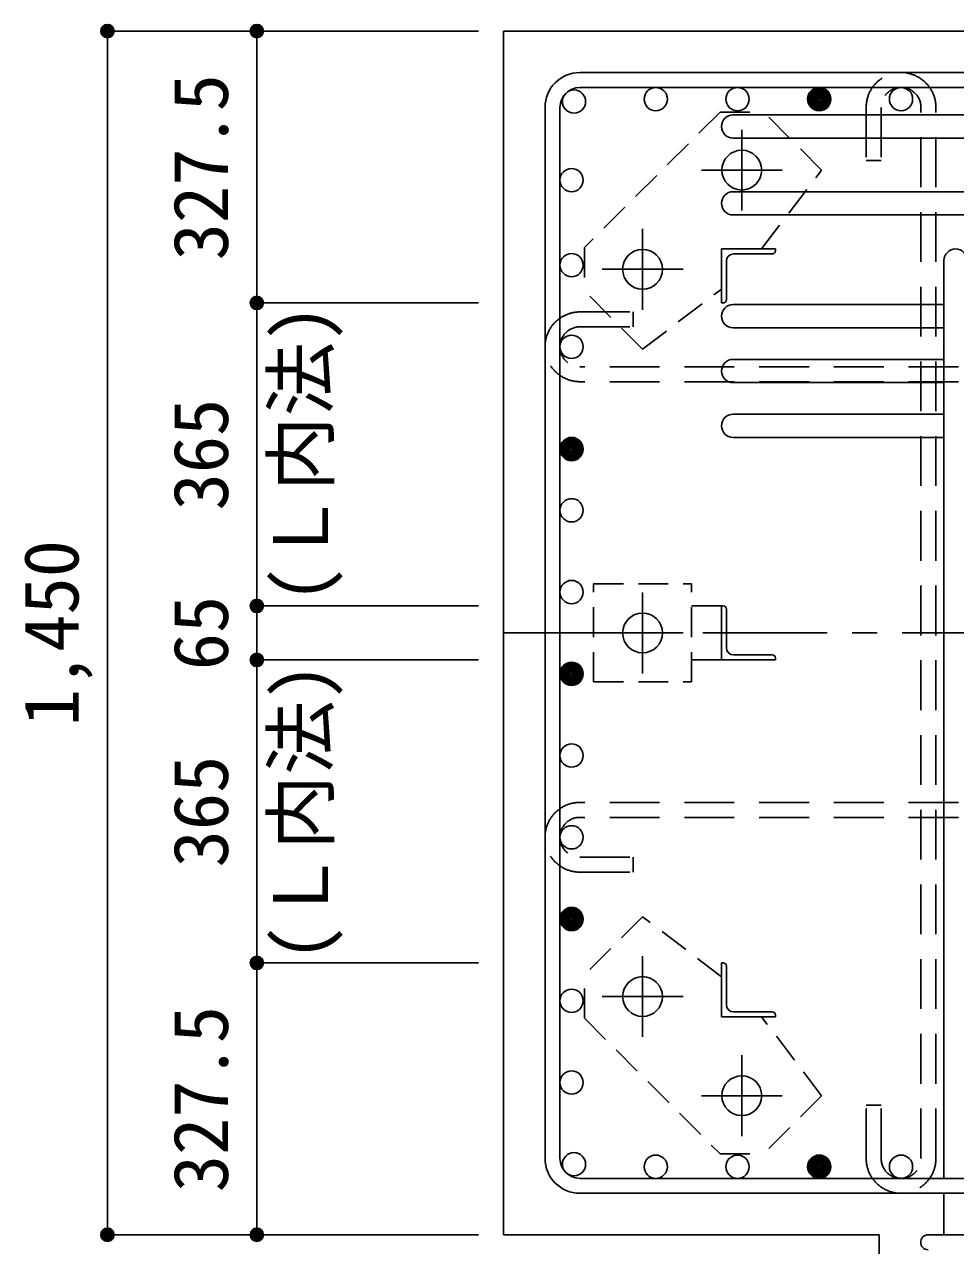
# Model space of a CAD drawing. Units: millimetres at full size, sheet at 1:30. Extents: x -5973 to 5954, y -4195 to 4201.
# Drawn here: x -750 to 372, y 1718 to 3189 of the extents above; entities that cross this region are included whole.
import ezdxf
from ezdxf.enums import TextEntityAlignment as Align

# ---------------------------------------------------------------- set-up
doc = ezdxf.new("R2010")
doc.units = ezdxf.units.MM
doc.header["$LTSCALE"] = 30
doc.header["$PDMODE"] = 32
doc.header["$PDSIZE"] = 15
for name, pattern in [('CHAIN1', [8, 5, -1, 1, -1]), ('DASHED1', [1.8, 1.2, -0.6]), ('DASHED2', [3, 2, -1])]:
    doc.linetypes.add(name, pattern=pattern)
for name, color, linetype in [('0-1_躯体線', 2, 'Continuous'), ('0-2_アンカーボルト', 4, 'CHAIN1'), ('0-3_立上り筋', 4, 'Continuous'), ('0-4_フープ筋', 7, 'Continuous'), ('0-5_基礎梁筋', 7, 'Continuous'), ('0-6_スタラップ筋', 7, 'Continuous'), ('0-7_文字', 4, 'Continuous'), ('0-9_プレート', 4, 'DASHED1'), ('0-A_アングル', 4, 'Continuous'), ('0-C', 7, 'DASHED2'), ('0-D_寸法', 4, 'Continuous')]:
    doc.layers.add(name, color=color, linetype=linetype)
doc.styles.add('ＭＳ ゴシック', font='')
doc.styles.get('ＭＳ ゴシック').set_extended_font_data('MS Gothic')

msp = doc.modelspace()

# ---------------------------------------------------------------- linework, layer by layer
at = {"layer": '0-1_躯体線'}
for p, q in [((1677.44, 3181.03), (-172.56, 3181.03)), ((-172.56, 3181.03), (-172.56, 1731.03)), ((-172.56, 1731.03), (279.94, 1731.03)), ((279.94, 1331.03), (279.94, 1731.03))]:
    msp.add_line(p, q, dxfattribs=at)
at = {"layer": '0-2_アンカーボルト'}
for p, q in [((114.44, 3062.23), (114.44, 2964.73)), ((163.24, 3013.53), (65.74, 3013.53)), ((-5.06, 2942.73), (-5.06, 2845.23)), ((43.74, 2894.03), (-53.76, 2894.03)), ((-5.06, 2504.73), (-5.06, 2407.23)), ((43.74, 2456.03), (-53.76, 2456.03)), ((-5.06, 2066.83), (-5.06, 1969.33)), ((-53.76, 2018.03), (43.74, 2018.03)), ((114.44, 1947.33), (114.44, 1849.83)), ((65.74, 1898.53), (163.24, 1898.53))]:
    msp.add_line(p, q, dxfattribs=at)
at = {"layer": '0-2_アンカーボルト', "color": 3, "linetype": 'Continuous'}
for centre in [(114.44, 3013.53), (-5.06, 2894.03), (-5.06, 2456.03), (-5.06, 2018.03), (114.44, 1898.53)]:
    msp.add_circle(centre, 24, dxfattribs=at)
at = {"layer": '0-3_立上り筋', "color": 3}
for centre in [(-87.63, 3096.1), (10.84, 3099.03), (109.31, 3099.03), (207.78, 3099.03), (306.26, 3099.03), (-90.56, 3001.53), (-90.56, 2899.16), (-90.56, 2800.68), (-90.56, 2677.53), (-90.56, 2603.74), (-90.56, 2505.27), (-90.56, 2406.79), (-90.56, 2308.32), (-90.56, 2209.85), (-90.56, 2111.38), (-90.56, 2012.9), (-90.56, 1914.43), (-87.63, 1815.96), (10.84, 1813.03), (109.31, 1813.03), (207.78, 1813.03), (306.26, 1813.03)]:
    msp.add_circle(centre, 14, dxfattribs=at)
at = {"layer": '0-3_立上り筋'}
for centre, radius in [((207.78, 3099.03), 12.6), ((207.78, 3099.03), 11.2), ((207.78, 3099.03), 9.8), ((207.78, 3099.03), 8.4), ((207.78, 3099.03), 7), ((207.78, 3099.03), 5.6), ((207.78, 3099.03), 4.2), ((207.78, 3099.03), 2.8), ((207.78, 3099.03), 1.4), ((-90.56, 2677.53), 12.6), ((-90.56, 2677.53), 11.2), ((-90.56, 2677.53), 9.8), ((-90.56, 2677.53), 8.4), ((-90.56, 2677.53), 7), ((-90.56, 2677.53), 5.6), ((-90.56, 2677.53), 4.2), ((-90.56, 2677.53), 2.8), ((-90.56, 2677.53), 1.4), ((-90.56, 2406.79), 12.6), ((-90.56, 2406.79), 11.2), ((-90.56, 2406.79), 9.8), ((-90.56, 2406.79), 8.4), ((-90.56, 2406.79), 7), ((-90.56, 2406.79), 5.6), ((-90.56, 2406.79), 4.2), ((-90.56, 2406.79), 2.8), ((-90.56, 2406.79), 1.4), ((-90.56, 2111.38), 12.6), ((-90.56, 2111.38), 11.2), ((-90.56, 2111.38), 9.8), ((-90.56, 2111.38), 8.4), ((-90.56, 2111.38), 7), ((-90.56, 2111.38), 5.6), ((-90.56, 2111.38), 4.2), ((-90.56, 2111.38), 2.8), ((-90.56, 2111.38), 1.4), ((207.78, 1813.03), 12.6), ((207.78, 1813.03), 11.2), ((207.78, 1813.03), 9.8), ((207.78, 1813.03), 8.4), ((207.78, 1813.03), 7), ((207.78, 1813.03), 5.6), ((207.78, 1813.03), 4.2), ((207.78, 1813.03), 2.8), ((207.78, 1813.03), 1.4)]:
    msp.add_circle(centre, radius, dxfattribs=at)
at = {"layer": '0-4_フープ筋'}
for p, q in [((-80.56, 3131.03), (1185.44, 3131.03)), ((-80.56, 3113.03), (1185.44, 3113.03)), ((-122.56, 3089.03), (-122.56, 1823.03)), ((-104.56, 3089.03), (-104.56, 1823.03)), ((-80.56, 1799.03), (1185.44, 1799.03)), ((-80.56, 1781.03), (1185.44, 1781.03))]:
    msp.add_line(p, q, dxfattribs=at)
for centre, radius, start, end in [((-80.56, 3089.03), 42, 90, 180), ((-80.56, 3089.03), 24, 90, 180), ((-80.56, 1823.03), 42, 180, 270), ((-80.56, 1823.03), 24, 180, 270)]:
    msp.add_arc(centre, radius, start, end, dxfattribs=at)
at = {"layer": '0-5_基礎梁筋'}
for p, q in [((103.94, 3080.1), (1209.44, 3080.1)), ((103.94, 3052.1), (1209.44, 3052.1)), ((103.94, 2987.53), (1209.44, 2987.53)), ((103.94, 2959.53), (1209.44, 2959.53)), ((357.94, 2904.53), (357.94, 1799.03)), ((103.94, 2851.53), (357.94, 2851.53)), ((103.94, 2823.53), (357.94, 2823.53)), ((103.94, 2785.53), (357.94, 2785.53)), ((103.94, 2757.53), (357.94, 2757.53)), ((103.94, 2719.53), (357.94, 2719.53)), ((103.94, 2691.53), (357.94, 2691.53)), ((357.94, 1781.03), (357.94, 1731.03))]:
    msp.add_line(p, q, dxfattribs=at)
for centre, start, end in [((103.94, 3066.1), 90, 270), ((103.94, 2973.53), 90, 270), ((371.94, 2904.53), 0, 180), ((103.94, 2837.53), 90, 270), ((103.94, 2771.53), 90, 270), ((103.94, 2705.53), 90, 270)]:
    msp.add_arc(centre, 14, start, end, dxfattribs=at)
at = {"layer": '0-6_スタラップ筋'}
msp.add_line((338.94, 1731.03), (765.94, 1731.03), dxfattribs=at)
msp.add_arc((338.94, 1722.03), 9, 90, 270, dxfattribs=at)
at = {"layer": '0-9_プレート'}
for p, q in [((88.31, 3083.5), (-75.03, 2920.16)), ((88.31, 3083.5), (140.63, 3083.5)), ((210.62, 3013.51), (140.63, 3083.5)), ((138.24, 2918.53), (210.62, 3013.51)), ((-75.03, 2920.16), (-75.03, 2867.83)), ((-5.04, 2797.85), (89.94, 2870.23)), ((-5.04, 2797.85), (-75.03, 2867.84)), ((53.94, 2397.03), (53.94, 2515.03)), ((89.94, 2488.53), (53.94, 2488.53)), ((89.94, 2423.53), (53.94, 2423.53)), ((-64.06, 2397.03), (53.94, 2397.03)), ((-5.05, 2114.22), (-75.03, 2044.23)), ((89.94, 2041.83), (-5.05, 2114.22)), ((-75.03, 1991.9), (-75.03, 2044.23)), ((-75.03, 1991.9), (88.31, 1828.56)), ((210.62, 1898.55), (138.24, 1993.53)), ((210.62, 1898.55), (140.63, 1828.56)), ((88.31, 1828.56), (140.63, 1828.56))]:
    msp.add_line(p, q, dxfattribs=at)
msp.add_lwpolyline([(-64.06, 2397.03), (-64.06, 2515.03), (53.94, 2515.03)], dxfattribs=at)
at = {"layer": '0-A_アングル'}
for p, q in [((89.94, 2918.53), (154.94, 2918.53)), ((89.94, 2918.53), (89.94, 2853.53)), ((154.94, 2918.53), (154.94, 2916.53)), ((95.94, 2904.03), (95.94, 2857.53)), ((104.44, 2912.53), (150.94, 2912.53)), ((91.94, 2853.53), (89.94, 2853.53)), ((89.94, 2488.53), (91.94, 2488.53)), ((89.94, 2423.53), (89.94, 2488.53)), ((95.94, 2438.03), (95.94, 2484.53)), ((104.44, 2429.53), (150.94, 2429.53)), ((89.94, 2423.53), (154.94, 2423.53)), ((154.94, 2425.53), (154.94, 2423.53)), ((89.94, 2058.53), (91.94, 2058.53)), ((89.94, 1993.53), (89.94, 2058.53)), ((95.94, 2008.03), (95.94, 2054.53)), ((89.94, 1993.53), (154.94, 1993.53)), ((104.44, 1999.53), (150.94, 1999.53)), ((154.94, 1995.53), (154.94, 1993.53))]:
    msp.add_line(p, q, dxfattribs=at)
for centre, radius, start, end in [((150.94, 2916.53), 4, 270, 0), ((104.44, 2904.03), 8.5, 90, 180), ((91.94, 2857.53), 4, 270, 0), ((91.94, 2484.53), 4, 0, 90), ((104.44, 2438.03), 8.5, 180, 270), ((150.94, 2425.53), 4, 0, 90), ((91.94, 2054.53), 4, 0, 90), ((104.44, 2008.03), 8.5, 180, 270), ((150.94, 1995.53), 4, 0, 90)]:
    msp.add_arc(centre, radius, start, end, dxfattribs=at)
at = {"layer": '0-C'}
for p, q in [((264.26, 3089.03), (264.26, 3025.03)), ((282.26, 3089.03), (282.26, 3025.03)), ((330.26, 1823.03), (330.26, 3089.03)), ((348.26, 1823.03), (348.26, 3089.03)), ((264.26, 3025.03), (282.26, 3025.03)), ((-80.56, 2842.68), (-16.56, 2842.68)), ((-16.56, 2842.68), (-16.56, 2824.68)), ((-80.56, 2824.68), (-16.56, 2824.68)), ((1185.44, 2776.68), (-80.56, 2776.68)), ((1185.44, 2758.68), (-80.56, 2758.68)), ((1185.44, 2251.85), (-80.56, 2251.85)), ((1185.44, 2233.85), (-80.56, 2233.85)), ((-80.56, 2185.85), (-16.56, 2185.85)), ((-16.56, 2167.85), (-16.56, 2185.85)), ((-80.56, 2167.85), (-16.56, 2167.85)), ((282.26, 1823.03), (282.26, 1887.03))]:
    msp.add_line(p, q, dxfattribs=at)
msp.add_lwpolyline([(264.26, 1823.03), (264.26, 1887.03), (282.26, 1887.03)], dxfattribs=at)
for centre, radius, start, end in [((306.26, 3089.03), 42, 0, 180), ((306.26, 3089.03), 24, 0, 180), ((-80.56, 2800.68), 42, 90, 270), ((-80.56, 2800.68), 24, 90, 270), ((-80.56, 2209.85), 42, 90, 270), ((-80.56, 2209.85), 24, 90, 270), ((306.26, 1823.03), 42, 180, 0), ((306.26, 1823.03), 24, 180, 0)]:
    msp.add_arc(centre, radius, start, end, dxfattribs=at)
at = {"layer": '0-D_寸法'}
for p, q in [((-649.6, 3181.03), (-469.6, 3181.03)), ((-649.6, 3181.03), (-469.6, 3181.03)), ((-649.6, 3181.03), (-649.6, 1731.03)), ((-649.6, 1731.03), (-649.6, 3181.03)), ((-649.6, 3181.03), (-649.6, 1731.03)), ((-469.6, 3181.03), (-202.56, 3181.03)), ((-469.6, 3181.03), (-469.6, 2853.53)), ((-469.6, 2853.53), (-469.6, 2488.53)), ((-469.6, 2853.53), (-202.56, 2853.53)), ((-469.6, 2488.53), (-202.56, 2488.53)), ((-469.6, 2423.53), (-469.6, 2488.53)), ((-469.6, 2423.53), (-202.56, 2423.53)), ((-469.6, 2058.53), (-469.6, 2423.53)), ((-469.6, 2058.53), (-202.56, 2058.53)), ((-469.6, 2058.53), (-469.6, 1731.03)), ((-649.6, 1731.03), (-469.6, 1731.03)), ((-469.6, 1731.03), (-202.56, 1731.03))]:
    msp.add_line(p, q, dxfattribs=at)
at = {"layer": '0-D_寸法', "linetype": 'CHAIN1'}
msp.add_line((-172.56, 2456.03), (1277.44, 2456.03), dxfattribs=at)
at = {"layer": '0-D_寸法'}
for centre, radius in [((-649.6, 3181.03), 8), ((-649.6, 3181.03), 7.2), ((-649.6, 3181.03), 6.4), ((-649.6, 3181.03), 5.6), ((-649.6, 3181.03), 4.8), ((-649.6, 3181.03), 4), ((-649.6, 3181.03), 3.2), ((-649.6, 3181.03), 2.4), ((-649.6, 3181.03), 1.6), ((-649.6, 3181.03), 0.8), ((-469.6, 3181.03), 8), ((-469.6, 3181.03), 7.2), ((-469.6, 3181.03), 6.4), ((-469.6, 3181.03), 5.6), ((-469.6, 3181.03), 4.8), ((-469.6, 3181.03), 4), ((-469.6, 3181.03), 3.2), ((-469.6, 3181.03), 2.4), ((-469.6, 3181.03), 1.6), ((-469.6, 3181.03), 0.8), ((-469.6, 2853.53), 8), ((-469.6, 2853.53), 7.2), ((-469.6, 2853.53), 6.4), ((-469.6, 2853.53), 5.6), ((-469.6, 2853.53), 4.8), ((-469.6, 2853.53), 4), ((-469.6, 2853.53), 3.2), ((-469.6, 2853.53), 2.4), ((-469.6, 2853.53), 1.6), ((-469.6, 2853.53), 0.8), ((-469.6, 2488.53), 8), ((-469.6, 2488.53), 7.2), ((-469.6, 2488.53), 6.4), ((-469.6, 2488.53), 5.6), ((-469.6, 2488.53), 4.8), ((-469.6, 2488.53), 4), ((-469.6, 2488.53), 3.2), ((-469.6, 2488.53), 2.4), ((-469.6, 2488.53), 1.6), ((-469.6, 2488.53), 0.8), ((-469.6, 2423.53), 8), ((-469.6, 2423.53), 7.2), ((-469.6, 2423.53), 6.4), ((-469.6, 2423.53), 5.6), ((-469.6, 2423.53), 4.8), ((-469.6, 2423.53), 4), ((-469.6, 2423.53), 3.2), ((-469.6, 2423.53), 2.4), ((-469.6, 2423.53), 1.6), ((-469.6, 2423.53), 0.8), ((-469.6, 2058.53), 8), ((-469.6, 2058.53), 7.2), ((-469.6, 2058.53), 6.4), ((-469.6, 2058.53), 5.6), ((-469.6, 2058.53), 4.8), ((-469.6, 2058.53), 4), ((-469.6, 2058.53), 3.2), ((-469.6, 2058.53), 2.4), ((-469.6, 2058.53), 1.6), ((-469.6, 2058.53), 0.8), ((-649.6, 1731.03), 8), ((-649.6, 1731.03), 7.2), ((-649.6, 1731.03), 6.4), ((-649.6, 1731.03), 5.6), ((-649.6, 1731.03), 4.8), ((-469.6, 1731.03), 8), ((-469.6, 1731.03), 7.2), ((-469.6, 1731.03), 6.4), ((-469.6, 1731.03), 5.6), ((-469.6, 1731.03), 4.8), ((-649.6, 1731.03), 4), ((-649.6, 1731.03), 3.2), ((-649.6, 1731.03), 2.4), ((-649.6, 1731.03), 1.6), ((-649.6, 1731.03), 0.8), ((-469.6, 1731.03), 4), ((-469.6, 1731.03), 3.2), ((-469.6, 1731.03), 2.4), ((-469.6, 1731.03), 1.6), ((-469.6, 1731.03), 0.8)]:
    msp.add_circle(centre, radius, dxfattribs=at)
at = {"layer": '0-D_寸法', "color": 7}
for p in [(-649.6, 3181.03), (-469.6, 3181.03), (-469.6, 3181.03), (-469.6, 2853.53), (-469.6, 2853.53), (-469.6, 2488.53), (-469.6, 2488.53), (-469.6, 2423.53), (-469.6, 2423.53), (-469.6, 2058.53), (-469.6, 2058.53), (-649.6, 1731.03), (-469.6, 1731.03), (-469.6, 1731.03), (-469.6, 1731.03)]:
    msp.add_point(p, dxfattribs=at)

# ---------------------------------------------------------------- texts
at = {"layer": '0-7_文字', "style": 'ＭＳ ゴシック'}
for p in [(-364.04, 2491.98), (-364.04, 2060.08)]:
    msp.add_text('(Ｌ内法)', height=65.98, rotation=90, dxfattribs=at).set_placement(p, align=Align.BOTTOM_LEFT)
at = {"layer": '0-D_寸法', "style": 'ＭＳ ゴシック'}
for s, p in [('327.5', (-484.6, 2904.78)), ('365', (-484.6, 2603.53)), ('1,450', (-664.6, 2343.53)), ('65', (-484.6, 2411.03)), ('365', (-484.6, 2173.53)), ('327.5', (-484.6, 1782.28))]:
    msp.add_text(s, height=65.98, rotation=90, dxfattribs=at).set_placement(p, align=Align.BOTTOM_LEFT)

doc.saveas('drawing.dxf')
